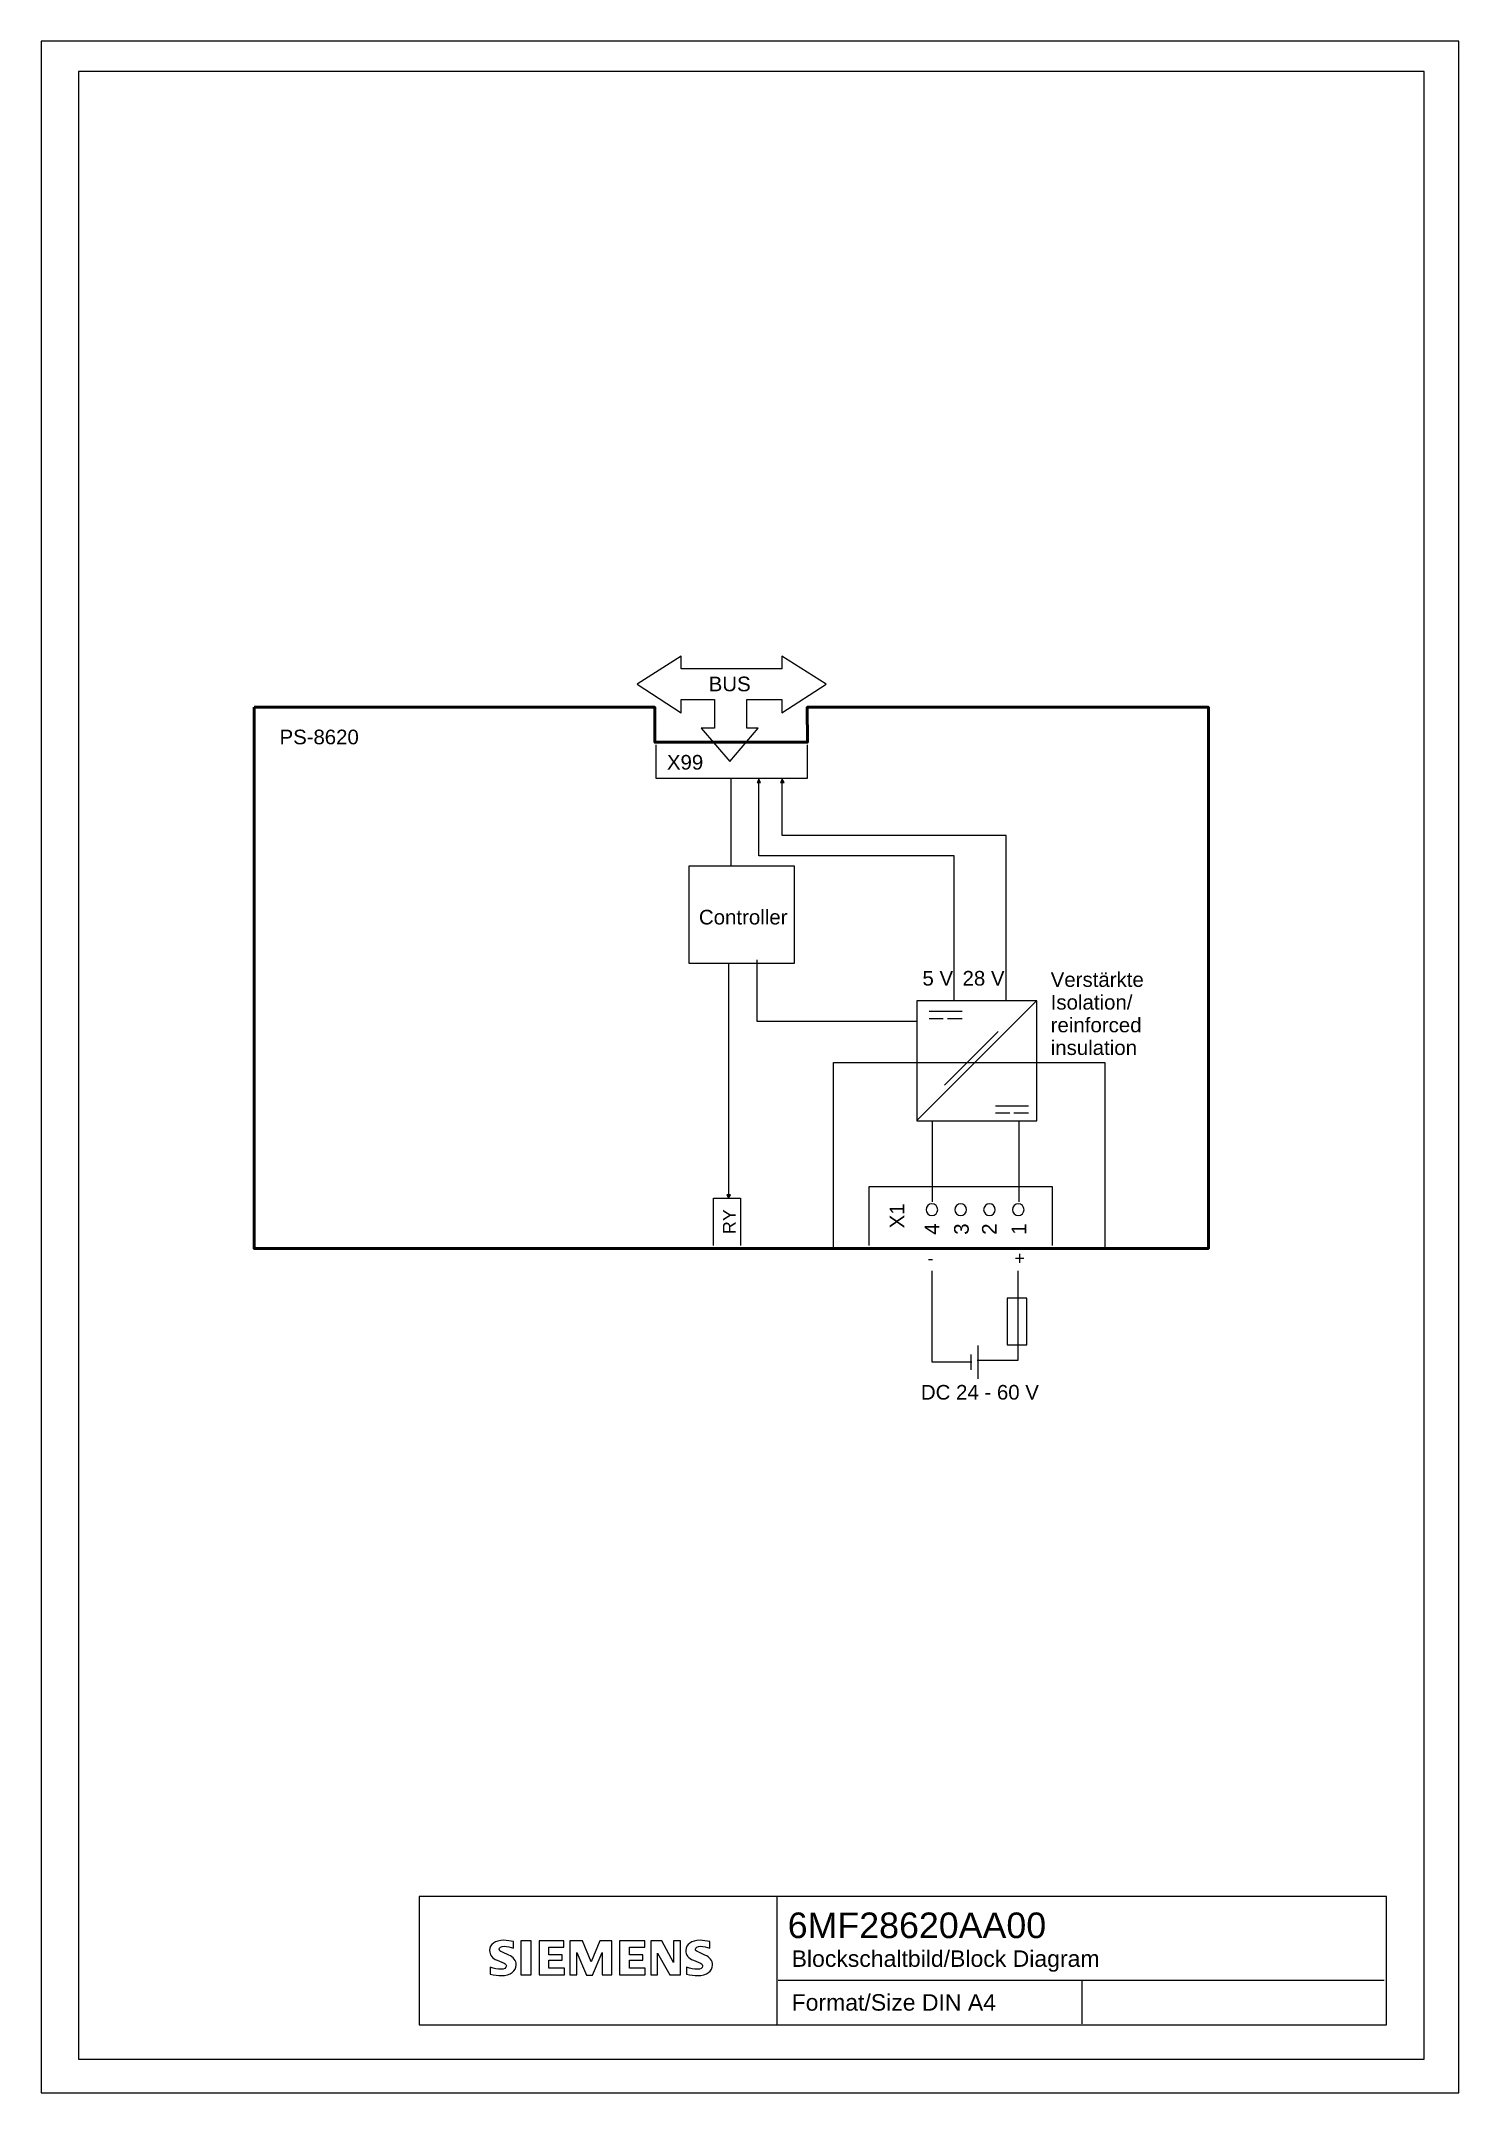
# Model space of a CAD drawing. Header units: millimetres. Extents: x -98 to 99, y -143 to 142.
import ezdxf
from ezdxf.lldxf.tags import DXFTag

# ---------------------------------------------------------------- set-up
doc = ezdxf.new("R2010")
doc.units = ezdxf.units.MM
doc.header["$MEASUREMENT"] = 0
doc.layers.add('Frame', color=7, linetype='Continuous')
doc.layers.add('PS-8620', color=7, linetype='Continuous')
doc.styles.add('0', font='arial.ttf', dxfattribs={"height": 1})
tags = doc.linetypes.add('New Line228', pattern=[4, 2.3, -0.8, 0.1, -0.8]).pattern_tags.tags
tags[10:11] = [DXFTag(74, 4), DXFTag(75, 0), DXFTag(340, '0'), DXFTag(46, 1.0), DXFTag(50, 0.0), DXFTag(44, 0.0), DXFTag(45, 0.0)]
tags[8:9] = [DXFTag(74, 4), DXFTag(75, 0), DXFTag(340, '0'), DXFTag(46, 1.0), DXFTag(50, 0.0), DXFTag(44, 0.0), DXFTag(45, 0.0)]
tags[6:7] = [DXFTag(74, 4), DXFTag(75, 0), DXFTag(340, '0'), DXFTag(46, 1.0), DXFTag(50, 0.0), DXFTag(44, 0.0), DXFTag(45, 0.0)]
tags[4:5] = [DXFTag(74, 4), DXFTag(75, 0), DXFTag(340, '0'), DXFTag(46, 1.0), DXFTag(50, 0.0), DXFTag(44, 0.0), DXFTag(45, 0.0)]
tags = doc.linetypes.add('New Line229', pattern=[1.3, 1, -0.3]).pattern_tags.tags
tags[6:7] = [DXFTag(74, 4), DXFTag(75, 0), DXFTag(340, '0'), DXFTag(46, 1.0), DXFTag(50, 0.0), DXFTag(44, 0.0), DXFTag(45, 0.0)]
tags[4:5] = [DXFTag(74, 4), DXFTag(75, 0), DXFTag(340, '0'), DXFTag(46, 1.0), DXFTag(50, 0.0), DXFTag(44, 0.0), DXFTag(45, 0.0)]
tags = doc.linetypes.add('New Line230', pattern=[3.2, 2.4, -0.8]).pattern_tags.tags
tags[6:7] = [DXFTag(74, 4), DXFTag(75, 0), DXFTag(340, '0'), DXFTag(46, 1.0), DXFTag(50, 0.0), DXFTag(44, 0.0), DXFTag(45, 0.0)]
tags[4:5] = [DXFTag(74, 4), DXFTag(75, 0), DXFTag(340, '0'), DXFTag(46, 1.0), DXFTag(50, 0.0), DXFTag(44, 0.0), DXFTag(45, 0.0)]
tags = doc.linetypes.add('New Line231', pattern=[3.2, 2.4, -0.8]).pattern_tags.tags
tags[6:7] = [DXFTag(74, 4), DXFTag(75, 0), DXFTag(340, '0'), DXFTag(46, 1.0), DXFTag(50, 0.0), DXFTag(44, 0.0), DXFTag(45, 0.0)]
tags[4:5] = [DXFTag(74, 4), DXFTag(75, 0), DXFTag(340, '0'), DXFTag(46, 1.0), DXFTag(50, 0.0), DXFTag(44, 0.0), DXFTag(45, 0.0)]
tags = doc.linetypes.add('New Line232', pattern=[3.2, 2.4, -0.8]).pattern_tags.tags
tags[6:7] = [DXFTag(74, 4), DXFTag(75, 0), DXFTag(340, '0'), DXFTag(46, 1.0), DXFTag(50, 0.0), DXFTag(44, 0.0), DXFTag(45, 0.0)]
tags[4:5] = [DXFTag(74, 4), DXFTag(75, 0), DXFTag(340, '0'), DXFTag(46, 1.0), DXFTag(50, 0.0), DXFTag(44, 0.0), DXFTag(45, 0.0)]

msp = doc.modelspace()

# ---------------------------------------------------------------- linework, layer by layer
at = {"layer": 'Frame', "color": 250, "lineweight": 9}
for points in [[(-98.2305, -142.9877), (98.7015, -142.9877), (98.7015, 142.0455), (-98.2305, 142.0455), (-98.2305, -142.9877)], [(-93.0481, -138.3028), (93.8571, -138.3028), (93.8571, 137.8054), (-93.0481, 137.8054), (-93.0481, -138.3028)], [(-45.7105, -133.538), (88.6337, -133.538), (88.6337, -115.7136), (-45.7105, -115.7136), (-45.7105, -133.538)]]:
    msp.add_lwpolyline(points, close=True, dxfattribs=at)
for points in [[(3.9688, -115.6786), (3.9688, -115.6786), (3.9688, -133.538), (3.9688, -133.538)], [(4.1632, -127.3125), (4.1632, -127.3125), (88.3008, -127.3125), (88.3008, -127.3125)], [(46.3021, -127.4524), (46.3021, -127.4524), (46.3021, -133.4057), (46.3021, -133.4057)]]:
    msp.add_open_spline(points, degree=3, dxfattribs=at)
for points, knots in [([(-32.5972, -121.9691), (-32.5972, -121.9691), (-32.5972, -122.8812), (-32.5972, -122.8812), (-32.5972, -122.8812), (-33.0454, -122.6925), (-33.5094, -122.606), (-33.8711, -122.606), (-33.8711, -122.606), (-34.3351, -122.606), (-34.6024, -122.7868), (-34.6024, -123.007), (-34.6024, -123.007), (-34.6024, -123.1958), (-34.4688, -123.2901), (-34.1542, -123.4238), (-34.1542, -123.4238), (-34.1542, -123.4238), (-33.2814, -123.8327), (-33.2814, -123.8327), (-33.2814, -123.8327), (-32.5972, -124.1551), (-32.2276, -124.564), (-32.2276, -125.1695), (-32.2276, -125.1695), (-32.2276, -126.0738), (-33.0454, -126.6793), (-34.2879, -126.6793), (-34.2879, -126.6793), (-34.744, -126.6793), (-35.2866, -126.6321), (-35.8448, -126.4906), (-35.8448, -126.4906), (-35.8448, -126.4906), (-35.8448, -125.5312), (-35.8448, -125.5312), (-35.8448, -125.5312), (-35.2866, -125.7121), (-34.7911, -125.8065), (-34.3822, -125.8065), (-34.3822, -125.8065), (-33.8711, -125.8065), (-33.6038, -125.6177), (-33.6038, -125.3425), (-33.6038, -125.3425), (-33.6038, -125.2167), (-33.6902, -125.0752), (-33.9183, -124.9808), (-33.9183, -124.9808), (-33.9183, -124.9808), (-34.8855, -124.564), (-34.8855, -124.564), (-34.8855, -124.564), (-35.6168, -124.2495), (-35.9235, -123.7855), (-35.9235, -123.1958), (-35.9235, -123.1958), (-35.9235, -122.3229), (-35.1607, -121.7803), (-33.9654, -121.7803), (-33.9654, -121.7803), (-33.5565, -121.7803), (-33.0062, -121.8747), (-32.5972, -121.9691)], [0, 0, 0, 0, 0.05882353, 0.05882353, 0.05882353, 0.05882353, 0.11764706, 0.11764706, 0.11764706, 0.11764706, 0.17647059, 0.17647059, 0.17647059, 0.17647059, 0.23529412, 0.23529412, 0.23529412, 0.23529412, 0.29411765, 0.29411765, 0.29411765, 0.29411765, 0.35294118, 0.35294118, 0.35294118, 0.35294118, 0.41176471, 0.41176471, 0.41176471, 0.41176471, 0.47058824, 0.47058824, 0.47058824, 0.47058824, 0.52941176, 0.52941176, 0.52941176, 0.52941176, 0.58823529, 0.58823529, 0.58823529, 0.58823529, 0.64705882, 0.64705882, 0.64705882, 0.64705882, 0.70588235, 0.70588235, 0.70588235, 0.70588235, 0.76470588, 0.76470588, 0.76470588, 0.76470588, 0.82352941, 0.82352941, 0.82352941, 0.82352941, 0.88235294, 0.88235294, 0.88235294, 0.88235294, 1, 1, 1, 1]), ([(-30.1674, -121.8747), (-30.1674, -121.8747), (-30.1674, -126.5849), (-30.1674, -126.5849), (-30.1674, -126.5849), (-30.1674, -126.5849), (-31.5828, -126.5849), (-31.5828, -126.5849), (-31.5828, -126.5849), (-31.5828, -126.5849), (-31.5828, -121.8747), (-31.5828, -121.8747), (-31.5828, -121.8747), (-31.5828, -121.8747), (-30.1674, -121.8747), (-30.1674, -121.8747)], [0, 0, 0, 0, 0.2, 0.2, 0.2, 0.2, 0.4, 0.4, 0.4, 0.4, 0.6, 0.6, 0.6, 0.6, 1, 1, 1, 1]), ([(-25.5987, -121.8747), (-25.5987, -121.8747), (-25.5987, -122.7397), (-25.5987, -122.7397), (-25.5987, -122.7397), (-25.5987, -122.7397), (-27.6982, -122.7397), (-27.6982, -122.7397), (-27.6982, -122.7397), (-27.6982, -122.7397), (-27.6982, -123.7855), (-27.6982, -123.7855), (-27.6982, -123.7855), (-27.6982, -123.7855), (-25.8661, -123.7855), (-25.8661, -123.7855), (-25.8661, -123.7855), (-25.8661, -123.7855), (-25.8661, -124.564), (-25.8661, -124.564), (-25.8661, -124.564), (-25.8661, -124.564), (-27.6982, -124.564), (-27.6982, -124.564), (-27.6982, -124.564), (-27.6982, -124.564), (-27.6982, -125.6649), (-27.6982, -125.6649), (-27.6982, -125.6649), (-27.6982, -125.6649), (-25.5515, -125.6649), (-25.5515, -125.6649), (-25.5515, -125.6649), (-25.5515, -125.6649), (-25.5515, -126.5849), (-25.5515, -126.5849), (-25.5515, -126.5849), (-25.5515, -126.5849), (-29.0665, -126.5849), (-29.0665, -126.5849), (-29.0665, -126.5849), (-29.0665, -126.5849), (-29.0665, -121.8747), (-29.0665, -121.8747), (-29.0665, -121.8747), (-29.0665, -121.8747), (-25.5987, -121.8747), (-25.5987, -121.8747)], [0, 0, 0, 0, 0.07692308, 0.07692308, 0.07692308, 0.07692308, 0.15384615, 0.15384615, 0.15384615, 0.15384615, 0.23076923, 0.23076923, 0.23076923, 0.23076923, 0.30769231, 0.30769231, 0.30769231, 0.30769231, 0.38461538, 0.38461538, 0.38461538, 0.38461538, 0.46153846, 0.46153846, 0.46153846, 0.46153846, 0.53846154, 0.53846154, 0.53846154, 0.53846154, 0.61538462, 0.61538462, 0.61538462, 0.61538462, 0.69230769, 0.69230769, 0.69230769, 0.69230769, 0.76923077, 0.76923077, 0.76923077, 0.76923077, 0.84615385, 0.84615385, 0.84615385, 0.84615385, 1, 1, 1, 1]), ([(-18.9619, -121.8747), (-18.9619, -121.8747), (-18.9619, -126.5849), (-18.9619, -126.5849), (-18.9619, -126.5849), (-18.9619, -126.5849), (-20.2908, -126.5849), (-20.2908, -126.5849), (-20.2908, -126.5849), (-20.2908, -126.5849), (-20.2908, -123.471), (-20.2908, -123.471), (-20.2908, -123.471), (-20.2908, -123.471), (-21.6591, -126.6321), (-21.6591, -126.6321), (-21.6591, -126.6321), (-21.6591, -126.6321), (-22.4847, -126.6321), (-22.4847, -126.6321), (-22.4847, -126.6321), (-22.4847, -126.6321), (-23.8136, -123.471), (-23.8136, -123.471), (-23.8136, -123.471), (-23.8136, -123.471), (-23.8136, -126.5849), (-23.8136, -126.5849), (-23.8136, -126.5849), (-23.8136, -126.5849), (-24.7731, -126.5849), (-24.7731, -126.5849), (-24.7731, -126.5849), (-24.7731, -126.5849), (-24.7731, -121.8747), (-24.7731, -121.8747), (-24.7731, -121.8747), (-24.7731, -121.8747), (-23.0352, -121.8747), (-23.0352, -121.8747), (-23.0352, -121.8747), (-23.0352, -121.8747), (-21.8477, -124.7528), (-21.8477, -124.7528), (-21.8477, -124.7528), (-21.8477, -124.7528), (-20.6053, -121.8747), (-20.6053, -121.8747), (-20.6053, -121.8747), (-20.6053, -121.8747), (-18.9619, -121.8747), (-18.9619, -121.8747)], [0, 0, 0, 0, 0.07142857, 0.07142857, 0.07142857, 0.07142857, 0.14285714, 0.14285714, 0.14285714, 0.14285714, 0.21428571, 0.21428571, 0.21428571, 0.21428571, 0.28571429, 0.28571429, 0.28571429, 0.28571429, 0.35714286, 0.35714286, 0.35714286, 0.35714286, 0.42857143, 0.42857143, 0.42857143, 0.42857143, 0.5, 0.5, 0.5, 0.5, 0.57142857, 0.57142857, 0.57142857, 0.57142857, 0.64285714, 0.64285714, 0.64285714, 0.64285714, 0.71428571, 0.71428571, 0.71428571, 0.71428571, 0.78571429, 0.78571429, 0.78571429, 0.78571429, 0.85714286, 0.85714286, 0.85714286, 0.85714286, 1, 1, 1, 1]), ([(-14.3853, -121.8747), (-14.3853, -121.8747), (-14.3853, -122.7397), (-14.3853, -122.7397), (-14.3853, -122.7397), (-14.3853, -122.7397), (-16.5005, -122.7397), (-16.5005, -122.7397), (-16.5005, -122.7397), (-16.5005, -122.7397), (-16.5005, -123.7855), (-16.5005, -123.7855), (-16.5005, -123.7855), (-16.5005, -123.7855), (-14.6605, -123.7855), (-14.6605, -123.7855), (-14.6605, -123.7855), (-14.6605, -123.7855), (-14.6605, -124.564), (-14.6605, -124.564), (-14.6605, -124.564), (-14.6605, -124.564), (-16.5005, -124.564), (-16.5005, -124.564), (-16.5005, -124.564), (-16.5005, -124.564), (-16.5005, -125.6649), (-16.5005, -125.6649), (-16.5005, -125.6649), (-16.5005, -125.6649), (-14.3381, -125.6649), (-14.3381, -125.6649), (-14.3381, -125.6649), (-14.3381, -125.6649), (-14.3381, -126.5849), (-14.3381, -126.5849), (-14.3381, -126.5849), (-14.3381, -126.5849), (-17.8688, -126.5849), (-17.8688, -126.5849), (-17.8688, -126.5849), (-17.8688, -126.5849), (-17.8688, -121.8747), (-17.8688, -121.8747), (-17.8688, -121.8747), (-17.8688, -121.8747), (-14.3853, -121.8747), (-14.3853, -121.8747)], [0, 0, 0, 0, 0.07692308, 0.07692308, 0.07692308, 0.07692308, 0.15384615, 0.15384615, 0.15384615, 0.15384615, 0.23076923, 0.23076923, 0.23076923, 0.23076923, 0.30769231, 0.30769231, 0.30769231, 0.30769231, 0.38461538, 0.38461538, 0.38461538, 0.38461538, 0.46153846, 0.46153846, 0.46153846, 0.46153846, 0.53846154, 0.53846154, 0.53846154, 0.53846154, 0.61538462, 0.61538462, 0.61538462, 0.61538462, 0.69230769, 0.69230769, 0.69230769, 0.69230769, 0.76923077, 0.76923077, 0.76923077, 0.76923077, 0.84615385, 0.84615385, 0.84615385, 0.84615385, 1, 1, 1, 1]), ([(-9.4077, -121.8747), (-9.4077, -121.8747), (-9.4077, -126.5849), (-9.4077, -126.5849), (-9.4077, -126.5849), (-9.4077, -126.5849), (-10.9174, -126.5849), (-10.9174, -126.5849), (-10.9174, -126.5849), (-10.9174, -126.5849), (-12.6081, -123.5654), (-12.6081, -123.5654), (-12.6081, -123.5654), (-12.6081, -123.5654), (-12.6081, -126.5849), (-12.6081, -126.5849), (-12.6081, -126.5849), (-12.6081, -126.5849), (-13.5597, -126.5849), (-13.5597, -126.5849), (-13.5597, -126.5849), (-13.5597, -126.5849), (-13.5597, -121.8747), (-13.5597, -121.8747), (-13.5597, -121.8747), (-13.5597, -121.8747), (-12.0026, -121.8747), (-12.0026, -121.8747), (-12.0026, -121.8747), (-12.0026, -121.8747), (-10.367, -124.8471), (-10.367, -124.8471), (-10.367, -124.8471), (-10.367, -124.8471), (-10.367, -121.8747), (-10.367, -121.8747), (-10.367, -121.8747), (-10.367, -121.8747), (-9.4077, -121.8747), (-9.4077, -121.8747)], [0, 0, 0, 0, 0.09090909, 0.09090909, 0.09090909, 0.09090909, 0.18181818, 0.18181818, 0.18181818, 0.18181818, 0.27272727, 0.27272727, 0.27272727, 0.27272727, 0.36363636, 0.36363636, 0.36363636, 0.36363636, 0.45454545, 0.45454545, 0.45454545, 0.45454545, 0.54545455, 0.54545455, 0.54545455, 0.54545455, 0.63636364, 0.63636364, 0.63636364, 0.63636364, 0.72727273, 0.72727273, 0.72727273, 0.72727273, 0.81818182, 0.81818182, 0.81818182, 0.81818182, 1, 1, 1, 1]), ([(-5.3344, -121.9691), (-5.3344, -121.9691), (-5.3344, -122.8812), (-5.3344, -122.8812), (-5.3344, -122.8812), (-5.7826, -122.6925), (-6.2465, -122.606), (-6.6082, -122.606), (-6.6082, -122.606), (-7.0721, -122.606), (-7.3395, -122.7868), (-7.3395, -123.007), (-7.3395, -123.007), (-7.3395, -123.1958), (-7.2609, -123.2901), (-6.8913, -123.4238), (-6.8913, -123.4238), (-6.8913, -123.4238), (-6.0185, -123.8327), (-6.0185, -123.8327), (-6.0185, -123.8327), (-5.3344, -124.1551), (-4.9648, -124.564), (-4.9648, -125.2167), (-4.9648, -125.2167), (-4.9647, -126.0738), (-5.7826, -126.6793), (-7.025, -126.6793), (-7.025, -126.6793), (-7.481, -126.6793), (-8.0394, -126.6321), (-8.582, -126.4906), (-8.582, -126.4906), (-8.582, -126.4906), (-8.582, -125.5312), (-8.582, -125.5312), (-8.582, -125.5312), (-8.0394, -125.7121), (-7.5283, -125.8065), (-7.1194, -125.8065), (-7.1194, -125.8065), (-6.6082, -125.8065), (-6.3408, -125.6177), (-6.3408, -125.3897), (-6.3408, -125.3897), (-6.3408, -125.2167), (-6.4352, -125.0752), (-6.6554, -124.9808), (-6.6554, -124.9808), (-6.6554, -124.9808), (-7.6226, -124.564), (-7.6226, -124.564), (-7.6226, -124.564), (-8.3539, -124.2495), (-8.6763, -123.8327), (-8.6763, -123.1958), (-8.6763, -123.1958), (-8.6763, -122.3229), (-7.8978, -121.7803), (-6.7026, -121.7803), (-6.7026, -121.7803), (-6.2937, -121.7803), (-5.7826, -121.8747), (-5.3344, -121.9691)], [0, 0, 0, 0, 0.05882353, 0.05882353, 0.05882353, 0.05882353, 0.11764706, 0.11764706, 0.11764706, 0.11764706, 0.17647059, 0.17647059, 0.17647059, 0.17647059, 0.23529412, 0.23529412, 0.23529412, 0.23529412, 0.29411765, 0.29411765, 0.29411765, 0.29411765, 0.35294118, 0.35294118, 0.35294118, 0.35294118, 0.41176471, 0.41176471, 0.41176471, 0.41176471, 0.47058824, 0.47058824, 0.47058824, 0.47058824, 0.52941176, 0.52941176, 0.52941176, 0.52941176, 0.58823529, 0.58823529, 0.58823529, 0.58823529, 0.64705882, 0.64705882, 0.64705882, 0.64705882, 0.70588235, 0.70588235, 0.70588235, 0.70588235, 0.76470588, 0.76470588, 0.76470588, 0.76470588, 0.82352941, 0.82352941, 0.82352941, 0.82352941, 0.88235294, 0.88235294, 0.88235294, 0.88235294, 1, 1, 1, 1])]:
    msp.add_open_spline(points, degree=3, knots=knots, dxfattribs=at)
at = {"layer": 'PS-8620', "color": 7, "lineweight": 9}
for points in [[(-8.2587, 13.9591), (6.4391, 13.9591), (6.4391, 27.4051), (-8.2587, 27.4051), (-8.2587, 13.9591)], [(23.4295, -7.9357), (40.0893, -7.9357), (40.0893, 8.7243), (23.4295, 8.7243), (23.4295, -7.9357)]]:
    msp.add_lwpolyline(points, close=True, dxfattribs=at)
at = {"layer": 'PS-8620', "color": 250, "lineweight": 9}
msp.add_lwpolyline([(35.9431, -39.0608), (38.7027, -39.0608), (38.7027, -32.5894), (35.9431, -32.5894), (35.9431, -39.0608)], close=True, dxfattribs=at)
at = {"layer": 'PS-8620', "color": 7, "lineweight": 9}
for points, knots in [([(-0.2271, 50.5601), (-0.2271, 50.5601), (-0.2023, 46.5951), (-0.2023, 46.5951), (-0.2023, 46.5951), (-0.2023, 46.5951), (1.3654, 46.5836), (1.3654, 46.5836), (1.3654, 46.5836), (1.3654, 46.5836), (-2.585, 41.9442), (-2.585, 41.9442), (-2.585, 41.9442), (-2.585, 41.9442), (-6.5251, 46.6062), (-6.5251, 46.6062), (-6.5251, 46.6062), (-6.5251, 46.6062), (-4.6933, 46.5953), (-4.6933, 46.5953), (-4.6933, 46.5953), (-4.6933, 46.5953), (-4.6935, 50.5601), (-4.6935, 50.5601), (-4.6935, 50.5601), (-4.6935, 50.5601), (-9.2317, 50.5601), (-9.2317, 50.5601), (-9.2317, 50.5601), (-9.2317, 50.5601), (-9.3056, 50.5601), (-9.3056, 50.5601), (-9.3056, 50.5601), (-9.3056, 50.5601), (-9.3056, 48.7104), (-9.3056, 48.7104), (-9.3056, 48.7104), (-9.3056, 48.7104), (-15.4369, 52.71), (-15.4369, 52.71), (-15.4369, 52.71), (-15.4369, 52.71), (-9.3056, 56.6094), (-9.3056, 56.6094), (-9.3056, 56.6094), (-9.3056, 56.6094), (-9.3056, 54.8597), (-9.3056, 54.8597), (-9.3056, 54.8597), (-9.3056, 54.8597), (4.669, 54.8597), (4.669, 54.8597), (4.669, 54.8597), (4.669, 54.8597), (4.6744, 56.6094), (4.6744, 56.6094), (4.6744, 56.6094), (4.6744, 56.6094), (10.8036, 52.71), (10.8036, 52.71), (10.8036, 52.71), (10.8036, 52.71), (4.6744, 48.7104), (4.6744, 48.7104), (4.6744, 48.7104), (4.6744, 48.7104), (4.6744, 50.5601), (4.6744, 50.5601), (4.6744, 50.5601), (4.6744, 50.5601), (-0.2271, 50.5601), (-0.2271, 50.5601)], [0, 0, 0, 0, 0.05263158, 0.05263158, 0.05263158, 0.05263158, 0.10526316, 0.10526316, 0.10526316, 0.10526316, 0.15789474, 0.15789474, 0.15789474, 0.15789474, 0.21052632, 0.21052632, 0.21052632, 0.21052632, 0.26315789, 0.26315789, 0.26315789, 0.26315789, 0.31578947, 0.31578947, 0.31578947, 0.31578947, 0.36842105, 0.36842105, 0.36842105, 0.36842105, 0.42105263, 0.42105263, 0.42105263, 0.42105263, 0.47368421, 0.47368421, 0.47368421, 0.47368421, 0.52631579, 0.52631579, 0.52631579, 0.52631579, 0.57894737, 0.57894737, 0.57894737, 0.57894737, 0.63157895, 0.63157895, 0.63157895, 0.63157895, 0.68421053, 0.68421053, 0.68421053, 0.68421053, 0.73684211, 0.73684211, 0.73684211, 0.73684211, 0.78947368, 0.78947368, 0.78947368, 0.78947368, 0.84210526, 0.84210526, 0.84210526, 0.84210526, 0.89473684, 0.89473684, 0.89473684, 0.89473684, 1, 1, 1, 1]), ([(25.4964, -19.478), (25.9446, -19.478), (26.3079, -19.8413), (26.3079, -20.2895), (26.3079, -20.2895), (26.3079, -20.7377), (25.9446, -21.101), (25.4964, -21.101), (25.4964, -21.101), (25.0482, -21.101), (24.6849, -20.7377), (24.6849, -20.2895), (24.6849, -20.2895), (24.6849, -19.8413), (25.0482, -19.478), (25.4964, -19.478)], [0, 0, 0, 0, 0.2, 0.2, 0.2, 0.2, 0.4, 0.4, 0.4, 0.4, 0.6, 0.6, 0.6, 0.6, 1, 1, 1, 1]), ([(29.4964, -19.478), (29.9446, -19.478), (30.3079, -19.8413), (30.3079, -20.2895), (30.3079, -20.2895), (30.3079, -20.7377), (29.9446, -21.101), (29.4964, -21.101), (29.4964, -21.101), (29.0482, -21.101), (28.6849, -20.7377), (28.6849, -20.2895), (28.6849, -20.2895), (28.6849, -19.8413), (29.0482, -19.478), (29.4964, -19.478)], [0, 0, 0, 0, 0.2, 0.2, 0.2, 0.2, 0.4, 0.4, 0.4, 0.4, 0.6, 0.6, 0.6, 0.6, 1, 1, 1, 1]), ([(33.4964, -19.478), (33.9446, -19.478), (34.3079, -19.8413), (34.3079, -20.2895), (34.3079, -20.2895), (34.3079, -20.7377), (33.9446, -21.101), (33.4964, -21.101), (33.4964, -21.101), (33.0482, -21.101), (32.6849, -20.7377), (32.6849, -20.2895), (32.6849, -20.2895), (32.6849, -19.8413), (33.0482, -19.478), (33.4964, -19.478)], [0, 0, 0, 0, 0.2, 0.2, 0.2, 0.2, 0.4, 0.4, 0.4, 0.4, 0.6, 0.6, 0.6, 0.6, 1, 1, 1, 1]), ([(37.4964, -19.478), (37.9446, -19.478), (38.3079, -19.8413), (38.3079, -20.2895), (38.3079, -20.2895), (38.3079, -20.7377), (37.9446, -21.101), (37.4964, -21.101), (37.4964, -21.101), (37.0482, -21.101), (36.6849, -20.7377), (36.6849, -20.2895), (36.6849, -20.2895), (36.6849, -19.8413), (37.0482, -19.478), (37.4964, -19.478)], [0, 0, 0, 0, 0.2, 0.2, 0.2, 0.2, 0.4, 0.4, 0.4, 0.4, 0.6, 0.6, 0.6, 0.6, 1, 1, 1, 1])]:
    msp.add_open_spline(points, degree=3, knots=knots, dxfattribs=at)
at = {"layer": 'PS-8620', "linetype": 'New Line229', "lineweight": 50}
msp.add_open_spline([(-68.6476, 49.4974), (-68.6476, 49.4974), (-12.999, 49.4974), (-12.999, 49.4974), (-12.999, 49.4974), (-12.999, 49.4974), (-12.9736, 44.635), (-12.9736, 44.635), (-12.9736, 44.635), (-12.9736, 44.635), (8.2211, 44.635), (8.2211, 44.635), (8.2211, 44.635), (8.2211, 44.635), (8.1957, 49.4974), (8.1957, 49.4974), (8.1957, 49.4974), (8.1957, 49.4974), (63.9157, 49.4974), (63.9157, 49.4974), (63.9157, 49.4974), (63.9157, 49.4974), (63.9157, -25.664), (63.9157, -25.664), (63.9157, -25.664), (63.9157, -25.664), (-68.6476, -25.664), (-68.6476, -25.664), (-68.6476, -25.664), (-68.6476, -25.664), (-68.6476, 49.4974), (-68.6476, 49.4974)], degree=3, knots=[0, 0, 0, 0, 0.11111111, 0.11111111, 0.11111111, 0.11111111, 0.22222222, 0.22222222, 0.22222222, 0.22222222, 0.33333333, 0.33333333, 0.33333333, 0.33333333, 0.44444444, 0.44444444, 0.44444444, 0.44444444, 0.55555556, 0.55555556, 0.55555556, 0.55555556, 0.66666667, 0.66666667, 0.66666667, 0.66666667, 0.77777778, 0.77777778, 0.77777778, 0.77777778, 1, 1, 1, 1], dxfattribs=at)
at = {"layer": 'PS-8620', "color": 250, "linetype": 'New Line232', "lineweight": 9}
msp.add_open_spline([(-12.8461, 44.2711), (-12.8461, 44.2711), (-12.8461, 39.6704), (-12.8461, 39.6704), (-12.8461, 39.6704), (-12.8461, 39.6704), (8.2324, 39.6704), (8.2324, 39.6704), (8.2324, 39.6704), (8.2324, 39.6704), (8.2324, 44.2711), (8.2324, 44.2711)], degree=3, knots=[0, 0, 0, 0, 0.25, 0.25, 0.25, 0.25, 0.5, 0.5, 0.5, 0.5, 1, 1, 1, 1], dxfattribs=at)
at = {"layer": 'PS-8620', "color": 250, "lineweight": 9}
for points in [[(-2.3869, 27.5519), (-2.3869, 27.5519), (-2.3869, 39.6704), (-2.3869, 39.6704)], [(-2.7412, 13.9556), (-2.7412, 13.9556), (-2.7412, -18.6835), (-2.7412, -18.6835)], [(39.9771, 8.657), (39.9771, 8.657), (23.4296, -7.8907), (23.4296, -7.8907)], [(25.1347, 7.2665), (25.1347, 7.2665), (29.7162, 7.2665), (29.7162, 7.2665)], [(25.1347, 6.2753), (25.1347, 6.2753), (27.087, 6.2753), (27.087, 6.2753)], [(27.6598, 6.2753), (27.6598, 6.2753), (29.7162, 6.2753), (29.7162, 6.2753)], [(34.7152, 4.4701), (34.7152, 4.4701), (27.2581, -2.987), (27.2581, -2.987)], [(25.5587, -8.0239), (25.5587, -8.0239), (25.5587, -19.2238), (25.5587, -19.2238)], [(34.3497, -5.8532), (34.3497, -5.8532), (38.9312, -5.8532), (38.9312, -5.8532)], [(34.3497, -6.8444), (34.3497, -6.8444), (36.302, -6.8444), (36.302, -6.8444)], [(36.8748, -6.8444), (36.8748, -6.8444), (38.9312, -6.8444), (38.9312, -6.8444)], [(37.5869, -8.0239), (37.5869, -8.0239), (37.5869, -19.2238), (37.5869, -19.2238)]]:
    msp.add_open_spline(points, degree=3, dxfattribs=at)
for points, knots in [([(1.2079, 39.0343), (1.2079, 39.0343), (1.4609, 39.4942), (1.4609, 39.4942), (1.4609, 39.4942), (1.4609, 39.4942), (1.7138, 39.0343), (1.7138, 39.0343), (1.7138, 39.0343), (1.7138, 39.0343), (1.2079, 39.0343), (1.2079, 39.0343)], [0, 0, 0, 0, 0.25, 0.25, 0.25, 0.25, 0.5, 0.5, 0.5, 0.5, 1, 1, 1, 1]), ([(28.5988, 8.821), (28.5988, 8.821), (28.5988, 28.873), (28.5988, 28.873), (28.5988, 28.873), (28.5988, 28.873), (1.4609, 28.873), (1.4609, 28.873), (1.4609, 28.873), (1.4609, 28.873), (1.4609, 39.4942), (1.4609, 39.4942)], [0, 0, 0, 0, 0.25, 0.25, 0.25, 0.25, 0.5, 0.5, 0.5, 0.5, 1, 1, 1, 1]), ([(4.4724, 39.0343), (4.4724, 39.0343), (4.7254, 39.4942), (4.7254, 39.4942), (4.7254, 39.4942), (4.7254, 39.4942), (4.9783, 39.0343), (4.9783, 39.0343), (4.9783, 39.0343), (4.9783, 39.0343), (4.4724, 39.0343), (4.4724, 39.0343)], [0, 0, 0, 0, 0.25, 0.25, 0.25, 0.25, 0.5, 0.5, 0.5, 0.5, 1, 1, 1, 1]), ([(35.8015, 8.821), (35.8015, 8.821), (35.8015, 31.6723), (35.8015, 31.6723), (35.8015, 31.6723), (35.8015, 31.6723), (4.7254, 31.6723), (4.7254, 31.6723), (4.7254, 31.6723), (4.7254, 31.6723), (4.7254, 39.4942), (4.7254, 39.4942)], [0, 0, 0, 0, 0.25, 0.25, 0.25, 0.25, 0.5, 0.5, 0.5, 0.5, 1, 1, 1, 1]), ([(23.3874, 5.8612), (23.3874, 5.8612), (1.2467, 5.8612), (1.2467, 5.8612), (1.2467, 5.8612), (1.2467, 5.8612), (1.2362, 14.434), (1.2362, 14.434)], [0, 0, 0, 0, 0.33333333, 0.33333333, 0.33333333, 0.33333333, 1, 1, 1, 1]), ([(-2.4882, -18.2236), (-2.4882, -18.2236), (-2.7412, -18.6835), (-2.7412, -18.6835), (-2.7412, -18.6835), (-2.7412, -18.6835), (-2.9941, -18.2236), (-2.9941, -18.2236), (-2.9941, -18.2236), (-2.9941, -18.2236), (-2.4882, -18.2236), (-2.4882, -18.2236)], [0, 0, 0, 0, 0.25, 0.25, 0.25, 0.25, 0.5, 0.5, 0.5, 0.5, 1, 1, 1, 1])]:
    msp.add_open_spline(points, degree=3, knots=knots, dxfattribs=at)
at = {"layer": 'PS-8620', "linetype": 'New Line228', "lineweight": 9}
msp.add_open_spline([(11.8285, -25.5741), (11.8285, -25.5741), (11.8286, 0.1462), (11.8286, 0.1462), (11.8286, 0.1462), (11.8286, 0.1462), (49.533, 0.1462), (49.533, 0.1462), (49.533, 0.1462), (49.533, 0.1462), (49.533, -25.8378), (49.533, -25.8378)], degree=3, knots=[0, 0, 0, 0, 0.25, 0.25, 0.25, 0.25, 0.5, 0.5, 0.5, 0.5, 1, 1, 1, 1], dxfattribs=at)
at = {"layer": 'PS-8620', "color": 250, "linetype": 'New Line231', "lineweight": 9}
msp.add_open_spline([(16.7845, -25.2551), (16.7845, -25.2551), (16.7845, -17.049), (16.7845, -17.049), (16.7845, -17.049), (16.7845, -17.049), (42.2138, -17.049), (42.2138, -17.049), (42.2138, -17.049), (42.2138, -17.049), (42.2138, -25.2551), (42.2138, -25.2551)], degree=3, knots=[0, 0, 0, 0, 0.25, 0.25, 0.25, 0.25, 0.5, 0.5, 0.5, 0.5, 1, 1, 1, 1], dxfattribs=at)
at = {"layer": 'PS-8620', "color": 250, "linetype": 'New Line230', "lineweight": 9}
msp.add_open_spline([(-4.8288, -25.2551), (-4.8288, -25.2551), (-4.8288, -18.6731), (-4.8288, -18.6731), (-4.8288, -18.6731), (-4.8288, -18.6731), (-1.0853, -18.6731), (-1.0853, -18.6731), (-1.0853, -18.6731), (-1.0853, -18.6731), (-1.0853, -25.2551), (-1.0853, -25.2551)], degree=3, knots=[0, 0, 0, 0, 0.25, 0.25, 0.25, 0.25, 0.5, 0.5, 0.5, 0.5, 1, 1, 1, 1], dxfattribs=at)
at = {"layer": 'PS-8620', "lineweight": 9}
for points in [[(25.4998, -28.8035), (25.4998, -28.8035), (25.4998, -41.4341), (25.4998, -41.4341), (25.4998, -41.4341), (25.4998, -41.4341), (31.0382, -41.4341), (31.0382, -41.4341)], [(37.4436, -28.7692), (37.4436, -28.7692), (37.4436, -41.2341), (37.4436, -41.2341), (37.4436, -41.2341), (37.4436, -41.2341), (31.8021, -41.2341), (31.8021, -41.2341)]]:
    msp.add_open_spline(points, degree=3, knots=[0, 0, 0, 0, 0.33333333, 0.33333333, 0.33333333, 0.33333333, 1, 1, 1, 1], dxfattribs=at)
at = {"layer": 'PS-8620', "lineweight": 20}
for points in [[(31.8691, -39.1523), (31.8691, -39.1523), (31.8691, -43.7863), (31.8691, -43.7863)], [(30.902, -40.3996), (30.902, -40.3996), (30.902, -42.539), (30.902, -42.539)]]:
    msp.add_open_spline(points, degree=3, dxfattribs=at)

# ---------------------------------------------------------------- texts
at = {"layer": 'Frame', "color": 250, "style": '0'}
for s, p in [('Blockschaltbild/Block Diagram', (6.0154, -125.468)), ('Format/Size DIN A4', (6.0154, -131.5534))]:
    msp.add_text(s, height=2.286, dxfattribs=at).set_placement(p)
at = {"layer": 'PS-8620', "style": '0'}
for s, p in [('BUS', (-5.5045, 51.721)), ('PS', (-65.106, 44.355)), ('-8', (-61.3412, 44.355)), ('620', (-58.8318, 44.355))]:
    msp.add_text(s, height=2.03198, dxfattribs=at).set_placement(p)
for s, height, width, p in [('X', 2.032, 1, (-11.2993, 40.8435)), ('99', 2.03198, 1, (-9.4169, 40.8435)), ('-', 1.778, 1, (24.8784, -27.9082)), ('+', 1.778, 1, (36.9717, -27.9082)), ('DC 24 - 60 V', 2.031984, 0.999139, (23.9718, -46.6701))]:
    msp.add_text(s, height=height, dxfattribs=dict(at, width=width)).set_placement(p)
at = {"layer": 'PS-8620', "color": 250, "style": '0'}
for s, height, p in [('Controller', 2.03198, (-6.8589, 19.3308)), ('5 V', 2.03198, (24.189, 10.8429)), ('28 V', 2.03198, (29.7542, 10.8429)), ('Verstärkte', 2.03198, (41.9974, 10.6587)), ('Isolation/', 2.03198, (41.9974, 7.5059)), ('reinforced', 2.03198, (41.9974, 4.3531)), ('insulation', 2.03198, (41.9974, 1.2003)), ('6MF28620AA00', 3.555936, (5.4733, -121.4773))]:
    msp.add_text(s, height=height, dxfattribs=at).set_placement(p)
at = {"layer": 'PS-8620', "style": '0'}
for s, height, p in [('X1', 2.03198, (21.68, -22.8929)), ('RY', 1.77797, (-1.7541, -23.677)), ('4', 2.032, (26.5218, -23.7793)), ('3', 2.032, (30.6111, -23.7793)), ('2', 2.032, (34.4934, -23.7793)), ('1', 2.032, (38.5947, -23.7793))]:
    msp.add_text(s, height=height, rotation=90, dxfattribs=at).set_placement(p)

doc.saveas('drawing.dxf')
